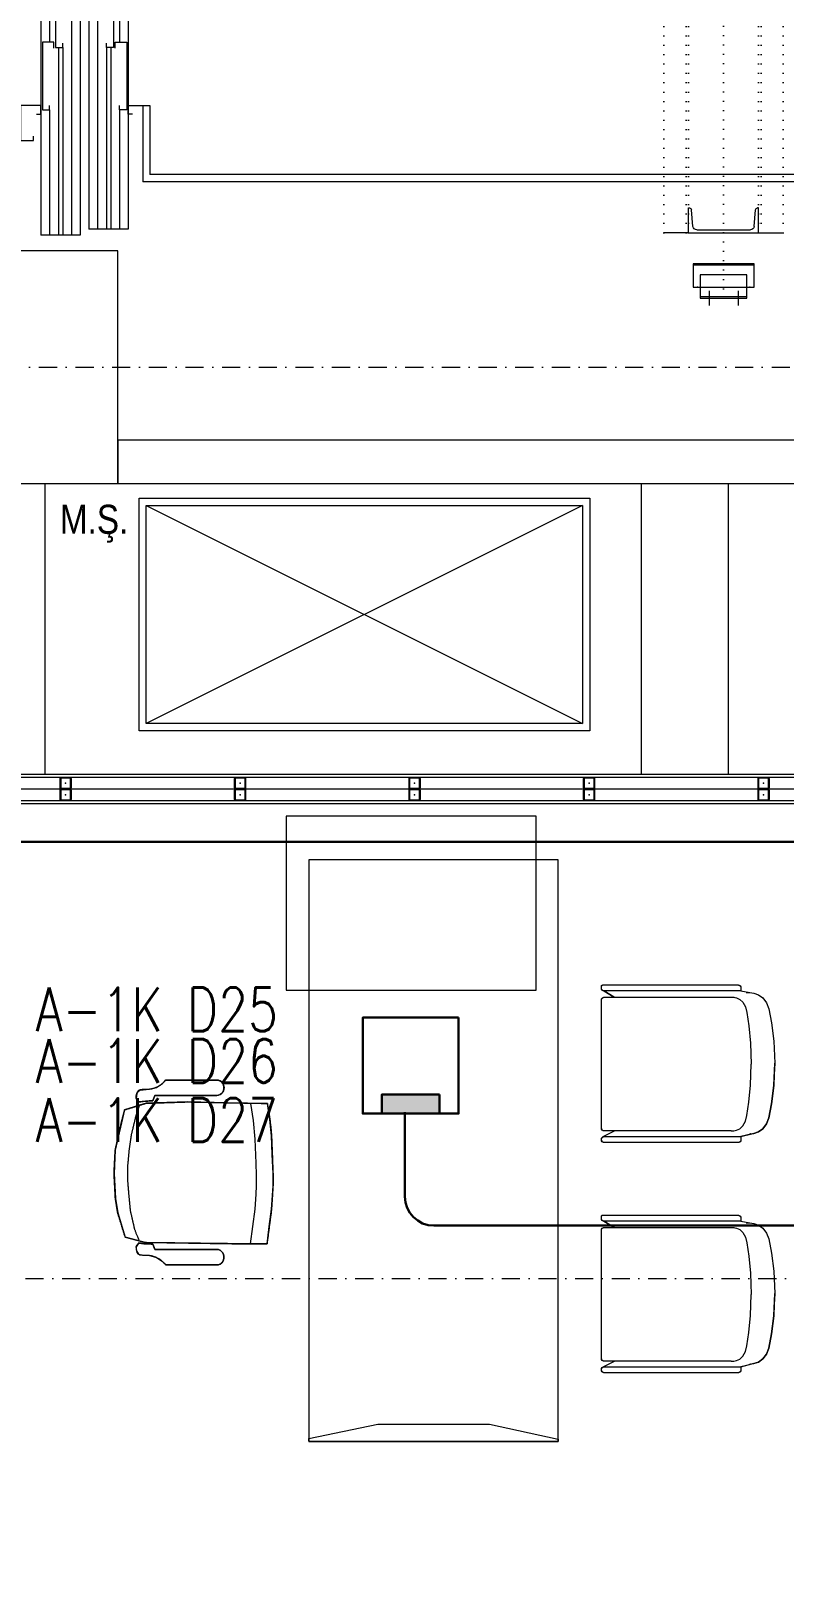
# Model space of a CAD drawing. Extents: x -2050 to 29725, y -1777 to 6820.
# Drawn here: x 7178 to 7437, y 1568 to 2101 of the extents above; entities that cross this region are included whole.
import ezdxf
from ezdxf.xclip import XClip

# ---------------------------------------------------------------- set-up
doc = ezdxf.new("R2010")
doc.units = 0
doc.header["$LTSCALE"] = 25
doc.header["$MEASUREMENT"] = 0
doc.header["$XCLIPFRAME"] = 0
for name, pattern in [('DASHDOT2', [0.5, 0.25, -0.125, 0, -0.125]), ('DOT2', [0.125, 0, -0.125]), ('HIDDEN', [0.375, 0.25, -0.125])]:
    doc.linetypes.add(name, pattern=pattern)
doc.layers.get('0').update_dxf_attribs({"color": 9, "lineweight": 9})
for name, color, linetype, lineweight in [('00', 9, 'Continuous', 9), ('01', 9, 'Continuous', 9), ('05', 9, 'Continuous', 9), ('05V', 9, 'Continuous', 9), ('06D', 9, 'Continuous', 9), ('10', 9, 'Continuous', 9), ('11', 9, 'Continuous', 9), ('20', 9, 'DOT2', 9), ('21', 9, 'Continuous', 9), ('24', 9, 'DASHDOT2', 9), ('33', 9, 'BATTING', 9), ('40', 9, 'Continuous', 9), ('DATA TAVAN', 160, 'Continuous', 30), ('DATA YER', 30, 'Continuous', 30), ('E-DÖŞEME (ŞAP İÇİ) PRİZ KUTUSU', 7, 'Continuous', 30), ('E-YAZI', 7, 'Continuous', 30)]:
    doc.layers.add(name, color=color, linetype=linetype, lineweight=lineweight)
doc.styles.add('E-YAZI', font='txttw.shx')
doc.styles.add('MuuM_TEXT-STANDART', font='ARIALN.TTF')
doc.linetypes.add('BATTING', pattern='A,0.0001,-0.1,[134,ltypeshp.shx,S=0.1,R=0,X=-0.1,Y=0],-0.2,[134,ltypeshp.shx,S=0.1,R=180,X=0.1,Y=0],-0.1', length=0.4001)

# ---------------------------------------------------------------- blocks, each defined once
blk = doc.blocks.new('Group-32-1')
for p, q in [((384804.5516, 69159.371), (384804.573, 69159.3356)), ((384804.5731, 69159.3699), (384804.573, 69159.3694)), ((384804.573, 69159.3694), (384804.573, 69159.3689)), ((384804.573, 69159.3689), (384804.573, 69158.9239)), ((384804.5732, 69159.3709), (384804.5731, 69159.3704)), ((384804.5731, 69159.3704), (384804.5731, 69159.3699)), ((384804.5733, 69159.3713), (384804.5732, 69159.3709)), ((384804.5735, 69159.3718), (384804.5733, 69159.3713)), ((384804.5736, 69159.3723), (384804.5735, 69159.3718)), ((384804.5738, 69159.3727), (384804.5736, 69159.3723)), ((384804.574, 69159.3732), (384804.5738, 69159.3727)), ((384804.5742, 69159.3736), (384804.574, 69159.3732)), ((384804.5745, 69159.374), (384804.5742, 69159.3736)), ((384804.5747, 69159.3745), (384804.5745, 69159.374)), ((384804.575, 69159.3749), (384804.5747, 69159.3745)), ((384804.5753, 69159.3752), (384804.575, 69159.3749)), ((384804.5756, 69159.3756), (384804.5753, 69159.3752)), ((384804.576, 69159.376), (384804.5756, 69159.3756)), ((384804.5763, 69159.3763), (384804.576, 69159.376)), ((384804.5767, 69159.3766), (384804.5763, 69159.3763)), ((384804.5771, 69159.3769), (384804.5767, 69159.3766)), ((384804.5775, 69159.3772), (384804.5771, 69159.3769)), ((384804.5779, 69159.3775), (384804.5775, 69159.3772)), ((384804.5783, 69159.3777), (384804.5779, 69159.3775)), ((384804.5788, 69159.3779), (384804.5783, 69159.3777)), ((384804.5792, 69159.3781), (384804.5788, 69159.3779)), ((384804.5797, 69159.3783), (384804.5792, 69159.3781)), ((384804.5801, 69159.3785), (384804.5797, 69159.3783)), ((384804.5806, 69159.3786), (384804.5801, 69159.3785)), ((384804.5811, 69159.3787), (384804.5806, 69159.3786)), ((384804.5816, 69159.3788), (384804.5811, 69159.3787)), ((384804.5821, 69159.3789), (384804.5816, 69159.3788)), ((384804.5825, 69159.3789), (384804.5821, 69159.3789)), ((384804.583, 69159.3789), (384804.5825, 69159.3789)), ((384805.023, 69159.3789), (384804.583, 69159.3789)), ((384805.0235, 69159.3789), (384805.023, 69159.3789)), ((384805.024, 69159.3789), (384805.0235, 69159.3789)), ((384805.0245, 69159.3788), (384805.024, 69159.3789)), ((384805.0249, 69159.3787), (384805.0245, 69159.3788)), ((384805.0254, 69159.3786), (384805.0249, 69159.3787)), ((384805.0259, 69159.3785), (384805.0254, 69159.3786)), ((384805.0264, 69159.3783), (384805.0259, 69159.3785)), ((384805.0268, 69159.3781), (384805.0264, 69159.3783)), ((384805.0273, 69159.3779), (384805.0268, 69159.3781)), ((384805.0277, 69159.3777), (384805.0273, 69159.3779)), ((384805.0281, 69159.3775), (384805.0277, 69159.3777)), ((384805.0285, 69159.3772), (384805.0281, 69159.3775)), ((384805.029, 69159.3769), (384805.0285, 69159.3772)), ((384805.0293, 69159.3766), (384805.029, 69159.3769)), ((384805.0297, 69159.3763), (384805.0293, 69159.3766)), ((384805.0301, 69159.376), (384805.0297, 69159.3763)), ((384805.0304, 69159.3756), (384805.0301, 69159.376)), ((384805.0307, 69159.3752), (384805.0304, 69159.3756)), ((384805.031, 69159.3749), (384805.0307, 69159.3752)), ((384805.0313, 69159.3745), (384805.031, 69159.3749)), ((384805.0316, 69159.374), (384805.0313, 69159.3745)), ((384805.0318, 69159.3736), (384805.0316, 69159.374)), ((384805.032, 69159.3732), (384805.0318, 69159.3736)), ((384805.0322, 69159.3727), (384805.032, 69159.3732)), ((384805.0324, 69159.3723), (384805.0322, 69159.3727)), ((384805.0326, 69159.3718), (384805.0324, 69159.3723)), ((384805.0327, 69159.3713), (384805.0326, 69159.3718)), ((384805.0328, 69159.3709), (384805.0327, 69159.3713)), ((384805.0329, 69159.3704), (384805.0328, 69159.3709)), ((384805.0329, 69159.3699), (384805.0329, 69159.3704)), ((384805.033, 69159.3694), (384805.0329, 69159.3699)), ((384805.0521, 69159.3725), (384805.033, 69159.3345)), ((384805.033, 69159.3689), (384805.033, 69159.3694)), ((384805.033, 69158.9322), (384805.033, 69159.3689)), ((384805.033, 69158.9322), (384805.033, 69158.9322)), ((384804.5516, 69158.8992), (384804.558, 69158.8616)), ((384805.0524, 69158.8992), (384805.0423, 69158.8616))]:
    blk.add_line(p, q)
at = {"flags": 128}
for points in [[(384804.5309, 69158.9092), (384804.5309, 69158.9087), (384804.531, 69158.9082), (384804.531, 69158.9077), (384804.5311, 69158.9072), (384804.5312, 69158.9068), (384804.5314, 69158.9063), (384804.5315, 69158.9058), (384804.5317, 69158.9054), (384804.5319, 69158.9049), (384804.5321, 69158.9045), (384804.5324, 69158.904), (384804.5326, 69158.9036), (384804.5329, 69158.9032), (384804.5332, 69158.9028), (384804.5335, 69158.9025), (384804.5339, 69158.9021), (384804.5342, 69158.9018), (384804.5346, 69158.9015), (384804.535, 69158.9012), (384804.5354, 69158.9009), (384804.5358, 69158.9006), (384804.5362, 69158.9004), (384804.5367, 69158.9001), (384804.5371, 69158.8999), (384804.5376, 69158.8998), (384804.538, 69158.8996), (384804.5385, 69158.8995), (384804.539, 69158.8994), (384804.5395, 69158.8993), (384804.54, 69158.8992), (384804.5404, 69158.8992), (384804.5409, 69158.8992), (384804.5516, 69158.8992), (384804.5516, 69159.3689), (384804.5516, 69159.3694), (384804.5516, 69159.3699), (384804.5515, 69159.3704), (384804.5515, 69159.3709), (384804.5513, 69159.3713), (384804.5512, 69159.3718), (384804.5511, 69159.3723), (384804.5509, 69159.3727), (384804.5507, 69159.3732), (384804.5505, 69159.3736), (384804.5502, 69159.374), (384804.55, 69159.3745), (384804.5497, 69159.3749), (384804.5494, 69159.3752), (384804.5491, 69159.3756), (384804.5487, 69159.376), (384804.5484, 69159.3763), (384804.548, 69159.3766), (384804.5476, 69159.3769), (384804.5472, 69159.3772), (384804.5468, 69159.3775), (384804.5464, 69159.3777), (384804.5459, 69159.3779), (384804.5455, 69159.3781), (384804.545, 69159.3783), (384804.5445, 69159.3785), (384804.5441, 69159.3786), (384804.5436, 69159.3787), (384804.5431, 69159.3788), (384804.5426, 69159.3789), (384804.5421, 69159.3789), (384804.5416, 69159.3789), (384804.5359, 69159.3789), (384804.5357, 69159.3789), (384804.5354, 69159.3789), (384804.5352, 69159.3788), (384804.535, 69159.3788), (384804.5347, 69159.3788), (384804.5345, 69159.3787), (384804.5343, 69159.3786), (384804.534, 69159.3785), (384804.5338, 69159.3784), (384804.5336, 69159.3783), (384804.5334, 69159.3782), (384804.5332, 69159.3781), (384804.533, 69159.3779), (384804.5328, 69159.3778), (384804.5326, 69159.3776), (384804.5324, 69159.3774), (384804.5322, 69159.3773), (384804.5321, 69159.3771), (384804.5319, 69159.3769), (384804.5318, 69159.3767), (384804.5316, 69159.3765), (384804.5315, 69159.3763), (384804.5314, 69159.376), (384804.5313, 69159.3758), (384804.5312, 69159.3756), (384804.5312, 69159.3754), (384804.5311, 69159.3751), (384804.531, 69159.3749), (384804.531, 69159.3746), (384804.531, 69159.3744), (384804.5309, 69159.3741), (384804.5309, 69159.3739), (384804.5309, 69158.9092)], [(384805.0521, 69158.8992), (384805.0628, 69158.8992), (384805.0633, 69158.8992), (384805.0638, 69158.8992), (384805.0642, 69158.8993), (384805.0647, 69158.8994), (384805.0652, 69158.8995), (384805.0657, 69158.8996), (384805.0661, 69158.8998), (384805.0666, 69158.8999), (384805.0671, 69158.9001), (384805.0675, 69158.9004), (384805.0679, 69158.9006), (384805.0683, 69158.9009), (384805.0687, 69158.9012), (384805.0691, 69158.9015), (384805.0695, 69158.9018), (384805.0698, 69158.9021), (384805.0702, 69158.9025), (384805.0705, 69158.9028), (384805.0708, 69158.9032), (384805.0711, 69158.9036), (384805.0714, 69158.904), (384805.0716, 69158.9045), (384805.0718, 69158.9049), (384805.072, 69158.9054), (384805.0722, 69158.9058), (384805.0723, 69158.9063), (384805.0725, 69158.9068), (384805.0726, 69158.9072), (384805.0727, 69158.9077), (384805.0727, 69158.9082), (384805.0728, 69158.9087), (384805.0728, 69158.9092), (384805.0728, 69159.3689), (384805.0728, 69159.3694), (384805.0727, 69159.3699), (384805.0727, 69159.3704), (384805.0726, 69159.3709), (384805.0725, 69159.3713), (384805.0723, 69159.3718), (384805.0722, 69159.3723), (384805.072, 69159.3727), (384805.0718, 69159.3732), (384805.0716, 69159.3736), (384805.0714, 69159.374), (384805.0711, 69159.3745), (384805.0708, 69159.3749), (384805.0705, 69159.3752), (384805.0702, 69159.3756), (384805.0698, 69159.376), (384805.0695, 69159.3763), (384805.0691, 69159.3766), (384805.0687, 69159.3769), (384805.0683, 69159.3772), (384805.0679, 69159.3775), (384805.0675, 69159.3777), (384805.0671, 69159.3779), (384805.0666, 69159.3781), (384805.0661, 69159.3783), (384805.0657, 69159.3785), (384805.0652, 69159.3786), (384805.0647, 69159.3787), (384805.0642, 69159.3788), (384805.0638, 69159.3789), (384805.0633, 69159.3789), (384805.0628, 69159.3789), (384805.0621, 69159.3789), (384805.0616, 69159.3789), (384805.0611, 69159.3789), (384805.0606, 69159.3788), (384805.0601, 69159.3787), (384805.0596, 69159.3786), (384805.0592, 69159.3785), (384805.0587, 69159.3783), (384805.0582, 69159.3781), (384805.0578, 69159.3779), (384805.0574, 69159.3777), (384805.0569, 69159.3775), (384805.0565, 69159.3772), (384805.0561, 69159.3769), (384805.0557, 69159.3766), (384805.0554, 69159.3763), (384805.055, 69159.376), (384805.0547, 69159.3756), (384805.0543, 69159.3752), (384805.054, 69159.3749), (384805.0538, 69159.3745), (384805.0535, 69159.374), (384805.0533, 69159.3736), (384805.053, 69159.3732), (384805.0528, 69159.3727), (384805.0527, 69159.3723), (384805.0525, 69159.3718), (384805.0524, 69159.3713), (384805.0523, 69159.3709), (384805.0522, 69159.3704), (384805.0521, 69159.3699), (384805.0521, 69159.3694), (384805.0521, 69159.3689), (384805.0521, 69158.8992)]]:
    blk.add_lwpolyline(points, close=True, dxfattribs=at)
for points in [[(384804.5309, 69158.9092, 0.414214), (384804.5409, 69158.8992), (384804.5516, 69158.8992), (384804.5516, 69159.3689, 0.414214), (384804.5416, 69159.3789), (384804.5359, 69159.3789, 0.414214), (384804.5309, 69159.3739)], [(384805.0521, 69158.8992), (384805.0628, 69158.8992, 0.414214), (384805.0728, 69158.9092), (384805.0728, 69159.3689, 0.414214), (384805.0628, 69159.3789), (384805.0621, 69159.3789, 0.414214), (384805.0521, 69159.3689)]]:
    blk.add_lwpolyline(points, format="xyb", close=True, dxfattribs=at)
blk.add_lwpolyline([(384805.033, 69158.9322), (384805.033, 69159.3689, 0.414214), (384805.023, 69159.3789), (384804.583, 69159.3789, 0.414214), (384804.573, 69159.3689), (384804.573, 69158.9239), (384804.5738, 69158.9202)], format="xyb", dxfattribs=at)
for points in [[(384804.573, 69158.9322), (384804.573, 69158.9239), (384804.5752, 69158.9142), (384804.5804, 69158.903), (384804.5903, 69158.8926), (384804.6064, 69158.8839), (384804.6258, 69158.8783), (384804.6716, 69158.8721), (384804.7307, 69158.8665), (384804.803, 69158.8644)], [(384805.033, 69158.9322), (384805.033, 69158.9239), (384805.0308, 69158.9142), (384805.0256, 69158.903), (384805.0157, 69158.8926), (384804.9996, 69158.8839), (384804.9803, 69158.8783), (384804.9344, 69158.8721), (384804.8753, 69158.8665), (384804.803, 69158.8644)], [(384804.5569, 69158.8806), (384804.5569, 69158.8686), (384804.5592, 69158.8546), (384804.5647, 69158.8386), (384804.5752, 69158.8236), (384804.5922, 69158.8111), (384804.6127, 69158.8031), (384804.6612, 69158.7941), (384804.7237, 69158.7861), (384804.8002, 69158.7831)], [(384805.0434, 69158.8658), (384805.0434, 69158.8686), (384805.0412, 69158.8546), (384805.0357, 69158.8386), (384805.0252, 69158.8236), (384805.0082, 69158.8111), (384804.9877, 69158.8031), (384804.9392, 69158.7941), (384804.8767, 69158.7861), (384804.8002, 69158.7831)]]:
    blk.add_lwpolyline(points, dxfattribs=at)
at = {"layer": '40'}
blk.add_lwpolyline([(384805.023, 69159.3789), (384804.583, 69159.3789, 0.414214), (384804.573, 69159.3689), (384804.573, 69159.3366), (384804.573, 69159.3356), (384804.5516, 69159.371), (384804.551, 69159.3725, 0.309775), (384804.5416, 69159.3789), (384804.5359, 69159.3789, 0.413784), (384804.5309, 69159.3739), (384804.5309, 69158.9092, 0.414214), (384804.5409, 69158.8992), (384804.5516, 69158.8992), (384804.5569, 69158.8686), (384804.5592, 69158.8546), (384804.5647, 69158.8386), (384804.5752, 69158.8236), (384804.5922, 69158.8111), (384804.6127, 69158.8031), (384804.6612, 69158.7941), (384804.7237, 69158.7861), (384804.8002, 69158.7831), (384804.8384, 69158.7846), (384804.8767, 69158.7861), (384804.9392, 69158.7941), (384804.9877, 69158.8031), (384805.0082, 69158.8111), (384805.0252, 69158.8236), (384805.0357, 69158.8386), (384805.0412, 69158.8546), (384805.0473, 69158.8804), (384805.0524, 69158.8992), (384805.0628, 69158.8992, 0.414214), (384805.0728, 69158.9092), (384805.0728, 69159.3689, 0.781144), (384805.0521, 69159.3725), (384805.033, 69159.3345), (384805.033, 69159.3689, 0.407263), (384805.0232, 69159.3789)], format="xyb", close=True, dxfattribs=at)
blk = doc.blocks.new('Group-258-1')
at = {"linetype": 'Continuous'}
for p, q in [((384800.0983, 69164.505), (384800.0936, 69164.5084)), ((384800.71, 69164.505), (384800.7146, 69164.5084)), ((384800.2257, 69164.3995), (384800.1668, 69164.4084)), ((384800.2892, 69164.3936), (384800.2257, 69164.3995)), ((384800.3717, 69164.3904), (384800.2892, 69164.3936)), ((384800.4137, 69164.389), (384800.3717, 69164.3904)), ((384800.4502, 69164.389), (384800.4137, 69164.389)), ((384800.4792, 69164.3908), (384800.4502, 69164.389)), ((384800.5299, 69164.394), (384800.4792, 69164.3908)), ((384800.5895, 69164.4019), (384800.5299, 69164.394)), ((384800.6491, 69164.4097), (384800.5895, 69164.4019))]:
    blk.add_line(p, q, dxfattribs=at)
at = {"linetype": 'Continuous', "flags": 128}
for points in [[(384800.0862, 69164.6997), (384800.0862, 69164.6409), (384800.0862, 69164.6409)], [(384800.722, 69164.6997), (384800.722, 69164.6409), (384800.722, 69164.6409)], [(384800.0862, 69164.6409), (384800.0862, 69164.5259), (384800.0862, 69164.6409)], [(384800.1395, 69164.5259), (384800.1395, 69164.6409), (384800.1395, 69164.6409)], [(384800.6687, 69164.5259), (384800.6687, 69164.6409), (384800.6687, 69164.6409)], [(384800.722, 69164.6409), (384800.722, 69164.5259), (384800.722, 69164.6409)], [(384800.0862, 69164.5259), (384800.0862, 69164.5259), (384800.087, 69164.52)], [(384800.0862, 69164.5259), (384800.087, 69164.52), (384800.087, 69164.52)], [(384800.087, 69164.52), (384800.087, 69164.52), (384800.0892, 69164.5143)], [(384800.087, 69164.52), (384800.0892, 69164.5143), (384800.0892, 69164.5143)], [(384800.1365, 69164.5143), (384800.1365, 69164.5143), (384800.1387, 69164.52)], [(384800.1365, 69164.5143), (384800.1387, 69164.52), (384800.1387, 69164.52)], [(384800.1387, 69164.52), (384800.1387, 69164.52), (384800.1395, 69164.5259)], [(384800.1387, 69164.52), (384800.1395, 69164.5259), (384800.1395, 69164.5259)], [(384800.6695, 69164.52), (384800.6695, 69164.52), (384800.6687, 69164.5259)], [(384800.6695, 69164.52), (384800.6687, 69164.5259), (384800.6687, 69164.5259)], [(384800.6718, 69164.5143), (384800.6718, 69164.5143), (384800.6695, 69164.52)], [(384800.6718, 69164.5143), (384800.6695, 69164.52), (384800.6695, 69164.52)], [(384800.7213, 69164.52), (384800.7213, 69164.52), (384800.719, 69164.5143)], [(384800.7213, 69164.52), (384800.719, 69164.5143), (384800.719, 69164.5143)], [(384800.722, 69164.5259), (384800.722, 69164.5259), (384800.7213, 69164.52)], [(384800.722, 69164.5259), (384800.7213, 69164.52), (384800.7213, 69164.52)], [(384800.0892, 69164.5143), (384800.0892, 69164.5143), (384800.0929, 69164.5094)], [(384800.0892, 69164.5143), (384800.0936, 69164.5084), (384800.0929, 69164.5094)], [(384800.0977, 69164.5054), (384800.0977, 69164.5054), (384800.1034, 69164.5026)], [(384800.0977, 69164.5054), (384800.1034, 69164.5026), (384800.1034, 69164.5026)], [(384800.1034, 69164.5026), (384800.1034, 69164.5026), (384800.1096, 69164.5011)], [(384800.1034, 69164.5026), (384800.1096, 69164.5011), (384800.1096, 69164.5011)], [(384800.1096, 69164.5011), (384800.1096, 69164.5011), (384800.1161, 69164.5011)], [(384800.1096, 69164.5011), (384800.1161, 69164.5011), (384800.1161, 69164.5011)], [(384800.1161, 69164.5011), (384800.1161, 69164.5011), (384800.1223, 69164.5026)], [(384800.1161, 69164.5011), (384800.1223, 69164.5026), (384800.1223, 69164.5026)], [(384800.1223, 69164.5026), (384800.1223, 69164.5026), (384800.128, 69164.5054)], [(384800.1223, 69164.5026), (384800.128, 69164.5054), (384800.128, 69164.5054)], [(384800.128, 69164.5054), (384800.128, 69164.5054), (384800.1328, 69164.5094)], [(384800.128, 69164.5054), (384800.1328, 69164.5094), (384800.1328, 69164.5094)], [(384800.1328, 69164.5094), (384800.1328, 69164.5094), (384800.1365, 69164.5143)], [(384800.1328, 69164.5094), (384800.1365, 69164.5143), (384800.1365, 69164.5143)], [(384800.6754, 69164.5094), (384800.6754, 69164.5094), (384800.6718, 69164.5143)], [(384800.6754, 69164.5094), (384800.6718, 69164.5143), (384800.6718, 69164.5143)], [(384800.6802, 69164.5054), (384800.6802, 69164.5054), (384800.6754, 69164.5094)], [(384800.6802, 69164.5054), (384800.6754, 69164.5094), (384800.6754, 69164.5094)], [(384800.6859, 69164.5026), (384800.6859, 69164.5026), (384800.6802, 69164.5054)], [(384800.6859, 69164.5026), (384800.6802, 69164.5054), (384800.6802, 69164.5054)], [(384800.6922, 69164.5011), (384800.6922, 69164.5011), (384800.6859, 69164.5026)], [(384800.6922, 69164.5011), (384800.6859, 69164.5026), (384800.6859, 69164.5026)], [(384800.6986, 69164.5011), (384800.6986, 69164.5011), (384800.6922, 69164.5011)], [(384800.6986, 69164.5011), (384800.6922, 69164.5011), (384800.6922, 69164.5011)], [(384800.7048, 69164.5026), (384800.7048, 69164.5026), (384800.6986, 69164.5011)], [(384800.7048, 69164.5026), (384800.6986, 69164.5011), (384800.6986, 69164.5011)], [(384800.7105, 69164.5054), (384800.7105, 69164.5054), (384800.7048, 69164.5026)], [(384800.7105, 69164.5054), (384800.7048, 69164.5026), (384800.7048, 69164.5026)], [(384800.719, 69164.5143), (384800.7146, 69164.5084), (384800.7153, 69164.5094)], [(384800.719, 69164.5143), (384800.719, 69164.5143), (384800.7153, 69164.5094)]]:
    blk.add_lwpolyline(points, close=True, dxfattribs=at)
at = {"linetype": 'Continuous'}
for points in [[(384800.1886, 69164.8426), (384800.1775, 69164.8055), (384800.1663, 69164.7685)], [(384800.2312, 69164.8536), (384800.2099, 69164.8481), (384800.1886, 69164.8426)], [(384800.3272, 69164.8751), (384800.2792, 69164.8644), (384800.2312, 69164.8536)], [(384800.4074, 69164.8792), (384800.3673, 69164.8772), (384800.3272, 69164.8751)], [(384800.4932, 69164.8746), (384800.4503, 69164.8769), (384800.4074, 69164.8792)], [(384800.5432, 69164.8666), (384800.5182, 69164.8706), (384800.4932, 69164.8746)], [(384800.6271, 69164.8405), (384800.5851, 69164.8535), (384800.5432, 69164.8666)], [(384800.6454, 69164.7717), (384800.6363, 69164.8061), (384800.6271, 69164.8405)], [(384800.1182, 69164.7571), (384800.1184, 69164.788), (384800.1261, 69164.8013), (384800.1481, 69164.8026)], [(384800.1481, 69164.8026), (384800.1523, 69164.8031), (384800.1616, 69164.7937)], [(384800.1616, 69164.7937), (384800.1601, 69164.7826), (384800.1585, 69164.7715)], [(384800.2113, 69164.8039), (384800.1911, 69164.7972), (384800.1708, 69164.7905)], [(384800.2746, 69164.8191), (384800.2429, 69164.8115), (384800.2113, 69164.8039)], [(384800.3252, 69164.8264), (384800.2999, 69164.8227), (384800.2746, 69164.8191)], [(384800.3841, 69164.8318), (384800.3546, 69164.8291), (384800.3252, 69164.8264)], [(384800.4307, 69164.8318), (384800.4074, 69164.8318), (384800.3841, 69164.8318)], [(384800.4872, 69164.8271), (384800.4589, 69164.8295), (384800.4307, 69164.8318)], [(384800.5356, 69164.8225), (384800.5114, 69164.8248), (384800.4872, 69164.8271)], [(384800.5919, 69164.8096), (384800.5638, 69164.8161), (384800.5356, 69164.8225)], [(384800.637, 69164.7924), (384800.6046, 69164.8075), (384800.5919, 69164.8096)], [(384800.6601, 69164.8026), (384800.656, 69164.8031), (384800.6466, 69164.7937)], [(384800.6466, 69164.7937), (384800.6482, 69164.7826), (384800.6497, 69164.7715)], [(384800.69, 69164.7571), (384800.6898, 69164.788), (384800.6822, 69164.8013), (384800.6601, 69164.8026)], [(384800.0854, 69164.7011), (384800.1126, 69164.7212), (384800.1182, 69164.7571)], [(384800.158, 69164.7461), (384800.1488, 69164.7423), (384800.1395, 69164.7385)], [(384800.1395, 69164.7385), (384800.1395, 69164.6897), (384800.1395, 69164.6409)], [(384800.1585, 69164.7715), (384800.1583, 69164.7588), (384800.158, 69164.7461)], [(384800.1663, 69164.7685), (384800.1639, 69164.6975), (384800.1616, 69164.6266)], [(384800.6491, 69164.4746), (384800.6472, 69164.6232), (384800.6454, 69164.7717)], [(384800.6497, 69164.7715), (384800.65, 69164.7588), (384800.6502, 69164.7461)], [(384800.6502, 69164.7461), (384800.6595, 69164.7423), (384800.6687, 69164.7385)], [(384800.6687, 69164.7385), (384800.6687, 69164.6897), (384800.6687, 69164.6409)], [(384800.7229, 69164.7011), (384800.6957, 69164.7212), (384800.69, 69164.7571)], [(384800.1616, 69164.6266), (384800.1642, 69164.4892), (384800.1668, 69164.3518)], [(384800.6491, 69164.3531), (384800.6491, 69164.4138), (384800.6491, 69164.4746)], [(384800.1668, 69164.3518), (384800.2302, 69164.3409), (384800.278, 69164.3374)], [(384800.278, 69164.3374), (384800.3427, 69164.3349), (384800.4074, 69164.3324)], [(384800.4074, 69164.3324), (384800.4288, 69164.3324), (384800.4502, 69164.3324)], [(384800.4502, 69164.3324), (384800.4901, 69164.3349), (384800.5299, 69164.3374)], [(384800.5299, 69164.3374), (384800.5895, 69164.3452), (384800.6491, 69164.3531)]]:
    blk.add_open_spline(points, degree=2, dxfattribs=at)
at = {"layer": '40'}
blk.add_lwpolyline([(384800.6491, 69164.3531), (384800.5895, 69164.3452), (384800.5299, 69164.3374), (384800.4502, 69164.3324), (384800.4074, 69164.3324), (384800.3427, 69164.3349), (384800.278, 69164.3374), (384800.2222, 69164.3433), (384800.1668, 69164.3518), (384800.1642, 69164.4892), (384800.1616, 69164.6266), (384800.1639, 69164.6975), (384800.1663, 69164.7685), (384800.1732, 69164.7913), (384800.1886, 69164.8426), (384800.3272, 69164.8751), (384800.4074, 69164.8792), (384800.4932, 69164.8746), (384800.5432, 69164.8666), (384800.6271, 69164.8405), (384800.6454, 69164.7717), (384800.6472, 69164.6232), (384800.6491, 69164.4746), (384800.6491, 69164.4097)], close=True, dxfattribs=at)
for points in [[(384800.1395, 69164.7385), (384800.158, 69164.7461), (384800.1583, 69164.7588), (384800.1585, 69164.7715), (384800.1616, 69164.7937), (384800.1481, 69164.8026, 0.293897), (384800.1206, 69164.7899), (384800.1182, 69164.7571, -0.205), (384800.0854, 69164.7011), (384800.0862, 69164.6997), (384800.0862, 69164.5259, 0.937941), (384800.1395, 69164.5259)], [(384800.6687, 69164.7385), (384800.6502, 69164.7461), (384800.65, 69164.7588), (384800.6497, 69164.7715), (384800.6466, 69164.7937), (384800.6601, 69164.8026, -0.293897), (384800.6877, 69164.7899), (384800.69, 69164.7571, 0.205), (384800.7229, 69164.7011), (384800.722, 69164.6997), (384800.722, 69164.5259, -0.937941), (384800.6687, 69164.5259)]]:
    blk.add_lwpolyline(points, format="xyb", close=True, dxfattribs=at)
blk = doc.blocks.new('p-ma-audi')
for p, q in [((-7.57, 155.19), (-7.57, 200)), ((-85.7, 155.19), (-7.57, 155.19))]:
    blk.add_line(p, q)
at = {"flags": 128}
for points in [[(-7.57, 200), (-7.57, 214.96), (-93.45, 214.96), (-93.45, 155.19), (-85.7, 155.19)], [(-85.7, 0.04), (-85.7, 0.94), (-61.93, 5.88), (-23.62, 5.88), (0, 0.73), (0, 0), (-85.67, 0)]]:
    blk.add_lwpolyline(points, dxfattribs=at)
for points in [[(-85.7, 200), (-85.7, 0), (0, 0), (0, 200), (-85.7, 200)], [(-85.7, 200), (-85.7, 0), (0, 0), (0, 200)]]:
    blk.add_lwpolyline(points, close=True, dxfattribs=at)
blk = doc.blocks.new('p-kolon_80x80')
blk.add_lwpolyline([(-40, -40), (40, -40), (40, 40), (-40, 40)], close=True)
blk = doc.blocks.new('NPU240')
for p, q in [((0, -120), (0, 120)), ((0, 120), (85, 120)), ((21.4, 105.2), (79.1, 110.2)), ((85, 120), (85, 116.7)), ((9.5, -92.2), (9.5, 92.2)), ((21.4, -105.2), (79.1, -110.2)), ((0, -120), (85, -120)), ((85, -120), (85, -116.7))]:
    blk.add_line(p, q)
for centre, radius, start, end in [((78.5, 116.7), 6.5, 275, 0), ((22.5, 92.2), 13, 95, 180), ((22.5, -92.2), 13, 180, 265), ((78.5, -116.7), 6.5, 0, 85)]:
    blk.add_arc(centre, radius, start, end)
blk = doc.blocks.new('p-arac asansoru')
for p, q in [((15.4, 510), (15.4, 523.5)), ((356.9, 523.5), (15.4, 523.5)), ((58.4, 520.5), (15.4, 520.5)), ((79.9, 517.5), (15.4, 517.5)), ((296.9, 520.5), (81.7, 520.5)), ((79.9, 516), (15.4, 516)), ((119.9, 513), (15.4, 513)), ((356.9, 510), (15.4, 510)), ((17.4, 493.5), (17.4, 507)), ((354.9, 507), (17.4, 507)), ((119.05, 504), (17.4, 504)), ((79.9, 501), (17.4, 501)), ((79.9, 499.5), (17.4, 499.5)), ((58.4, 496.5), (17.4, 496.5)), ((296.9, 496.5), (81.7, 496.5)), ((354.9, 493.5), (17.4, 493.5)), ((33.7, -134.5), (33.7, 488.5)), ((59.9, 488.5), (33.7, 488.5)), ((36.2, -132), (36.2, 486)), ((59.9, 486), (36.2, 486)), ((59.9, 488.5), (59.9, 486)), ((16.2, 300.75), (16.2, 309.25)), ((-2.5, 299.25), (-2.5, 278.25)), ((5.5, 299.25), (-2.5, 299.25)), ((5, 278.25), (5, 299.25)), ((5.5, 278.25), (5.5, 299.25)), ((-3.8, 293.75), (-8.8, 293.75)), ((1.7, 296.75), (-6.3, 296.75)), ((-6.3, 296.75), (-6.3, 280.75)), ((-5.8, 296.75), (-5.8, 280.75)), ((1.7, 280.75), (1.7, 296.75)), ((-3.8, 283.75), (-8.8, 283.75)), ((-6.3, 280.75), (1.7, 280.75)), ((-2.5, 278.25), (5.5, 278.25)), ((16.2, 276.75), (16.2, 268.25))]:
    blk.add_line(p, q)
for points in [[(56.9, 525), (56.9, 523.5), (59.9, 523.5), (59.9, 530.5), (47.9, 530.5), (47.9, 526), (49.4, 526)], [(79.7, 519), (81.7, 519), (81.7, 523), (58.4, 523), (58.4, 520.5), (59.9, 520.5)], [(119.9, 514.5), (121.9, 514.5), (121.9, 518.5), (79.9, 518.5), (79.9, 516), (81.4, 516)], [(119.4, 502.5), (121.9, 502.5), (121.9, 498.5), (79.9, 498.5), (79.9, 501), (81.4, 501)], [(79.7, 498), (81.7, 498), (81.7, 494), (58.4, 494), (58.4, 496.5), (59.9, 496.5)], [(56.9, 492), (56.9, 493.5), (59.9, 493.5), (59.9, 488.5)]]:
    blk.add_lwpolyline(points)
for p in [(-2.5, 297.75), (-2.5, 297.75), (-2.5, 297.75), (5.5, 297.75), (-2.5, 279.75)]:
    blk.add_point(p)
at = {"layer": '20'}
for p, q in [((16.2, 309.25), (286.2, 309.25)), ((16.2, 301.65), (356.2, 301.65)), ((16.2, 300.75), (347.7, 300.75)), ((-6.3, 288.75), (353.7, 288.75)), ((16.2, 276.75), (283.7, 276.75)), ((16.2, 275.85), (356.2, 275.85)), ((16.2, 268.25), (283.7, 268.25))]:
    blk.add_line(p, q, dxfattribs=at)
at = {"xscale": -0.0999999999985448, "yscale": 0.0999999999994543, "zscale": 0.0999999999994543, "rotation": 180}
blk.add_blockref('NPU240', (16.2, 288.75), dxfattribs=at)
blk = doc.blocks.new('Prf-40x40')
for points in [[(1.5, -2), (-1.5, -2, -0.414214), (-2, -1.5), (-2, 1.5, -0.414214), (-1.5, 2), (1.5, 2, -0.414214), (2, 1.5), (2, -1.5, -0.414214)], [(1.5, -1.7), (-1.5, -1.7, -0.414214), (-1.7, -1.5), (-1.7, 1.5, -0.414214), (-1.5, 1.7), (1.5, 1.7, -0.414214), (1.7, 1.5), (1.7, -1.5, -0.414214)]]:
    blk.add_lwpolyline(points, format="xyb", close=True)
blk.add_point((0, 0))
blk = doc.blocks.new('10_DÖŞEME (ŞAP İÇİ) PRİZ KUTUSU')
at = {"layer": 'E-DÖŞEME (ŞAP İÇİ) PRİZ KUTUSU'}
blk.add_hatch(color=5, dxfattribs=at).paths.add_polyline_path([(0.734, 0.216), (0.734, 0.706), (-0.734, 0.706), (-0.734, 0.216)])
at = {"layer": 'E-DÖŞEME (ŞAP İÇİ) PRİZ KUTUSU', "color": 5}
for points in [[(1.224, 2.664), (1.224, 0.216), (-1.224, 0.216), (-1.224, 2.664)], [(0.734, 0.706), (0.734, 0.216), (-0.734, 0.216), (-0.734, 0.706)]]:
    blk.add_lwpolyline(points, close=True, dxfattribs=at)

msp = doc.modelspace()

# ---------------------------------------------------------------- linework, layer by layer
at = {"layer": '00'}
msp.add_lwpolyline([(7207.5, 1945), (7827.5, 1945), (7827.5, 1960), (7207.5, 1960)], close=True, dxfattribs=at)
at = {"layer": '06D'}
for p, q in [((7217.25, 1937.5), (7367.25, 1862.5)), ((7367.25, 1937.5), (7217.25, 1862.5))]:
    msp.add_line(p, q, dxfattribs=at)
for points in [[(7182.5, 1845), (7182.5, 1945)], [(7387.5, 1845), (7387.5, 1945)], [(7417.5, 1845), (7417.5, 1945)], [(7129.5, 1840), (7898.61, 1840), (7904.5, 1840), (7904.5, 1846.13), (7904.5, 1943)]]:
    msp.add_lwpolyline(points, dxfattribs=at)
for points in [[(7369.75, 1860), (7214.75, 1860), (7214.75, 1940), (7369.75, 1940)], [(7367.25, 1862.5), (7217.25, 1862.5), (7217.25, 1937.5), (7367.25, 1937.5)]]:
    msp.add_lwpolyline(points, close=True, dxfattribs=at)
at = {"layer": '11'}
for points in [[(7126.5, 1836), (7908.5, 1836), (7908.5, 1945)], [(7127.5, 1835), (7909.5, 1835), (7909.5, 1945), (7899.5, 1945), (7899.5, 1845), (7127.5, 1845)], [(7900.5, 1944), (7900.5, 1844), (7127.5, 1844)]]:
    msp.add_lwpolyline(points, dxfattribs=at)
at = {"layer": '20', "linetype": 'HIDDEN', "lineweight": 0}
msp.add_lwpolyline([(7129.5, 979.76, -0.152644), (10705.5, 2076.19, -0.10573)], format="xyb", dxfattribs=at)
at = {"layer": '21', "linetype": 'DASHDOT2'}
msp.add_lwpolyline([(6835.48, 1671.62), (10934.42, 1671.62)], dxfattribs=at)
at = {"layer": '24'}
msp.add_lwpolyline([(6827.5, 1985), (11027.5, 1985)], dxfattribs=at)
at = {"layer": '33', "ltscale": 0.4}
msp.add_lwpolyline([(7129.5, 1840), (7898.61, 1840), (7904.5, 1840), (7904.5, 1846.13), (7904.5, 1943)], dxfattribs=at)
at = {"layer": 'DATA TAVAN'}
msp.add_line((7555.17, 1821.82), (7159.98, 1821.82), dxfattribs=at)
at = {"layer": 'DATA YER'}
for p, q in [((7306.17, 1699.84), (7306.17, 1728.86)), ((7779.76, 1689.84), (7316.17, 1689.84))]:
    msp.add_line(p, q, dxfattribs=at)
msp.add_arc((7316.17, 1699.84), 10, 180, 270, dxfattribs=at)

# ---------------------------------------------------------------- block references
at = {"layer": '01'}
msp.add_blockref('p-kolon_80x80', (7167.5, 1985), dxfattribs=at)
at = {"layer": '05', "color": 7}
msp.add_blockref('p-ma-audi', (7358.84, 1615.66), dxfattribs=at)
at = {"layer": '05', "color": 7, "extrusion": (0, 0, -1), "xscale": 100, "yscale": 100, "zscale": -100, "rotation": 270}
for name, p in [('Group-32-1', (-6923311.64, 38482225.69)), ('Group-258-1', (-6923694.06, 38481748.53)), ('Group-32-1', (-6923311.64, 38482146.51))]:
    msp.add_blockref(name, p, dxfattribs=at)
at = {"layer": '05V'}
ref = msp.add_blockref('p-arac asansoru', (7704.5, 2015.1), dxfattribs=dict(at, rotation=90))
XClip(ref).set_block_clipping_path([(-70.1000000362, -202.9999999557), (374.9000042902, 532.0000000443)])
at = {"layer": '10', "xscale": -1}
for p in [(7189.5, 1842), (7249.5, 1842), (7309.5, 1842), (7369.5, 1842), (7429.5, 1842), (7189.5, 1838), (7249.5, 1838), (7309.5, 1838), (7369.5, 1838), (7429.5, 1838)]:
    msp.add_blockref('Prf-40x40', p, dxfattribs=at)
at = {"layer": 'E-DÖŞEME (ŞAP İÇİ) PRİZ KUTUSU', "xscale": 13.48039215686274, "yscale": 13.48039215686274, "zscale": 13.48039215686274}
msp.add_blockref('10_DÖŞEME (ŞAP İÇİ) PRİZ KUTUSU', (7308.15, 1725.45), dxfattribs=at)

# ---------------------------------------------------------------- texts
at = {"layer": '21', "style": 'MuuM_TEXT-STANDART'}
msp.add_text('M.Ş.', height=10, dxfattribs=at).set_placement((7187.51, 1927.74))
at = {"layer": 'E-YAZI', "color": 6, "style": 'E-YAZI', "width": 0.8}
for s, p in [('A-1K D25', (7179.2, 1756.68)), ('A-1K D26', (7179.2, 1738.98)), ('A-1K D27', (7179.2, 1718.67))]:
    msp.add_text(s, height=15, dxfattribs=at).set_placement(p)

doc.saveas('drawing.dxf')
